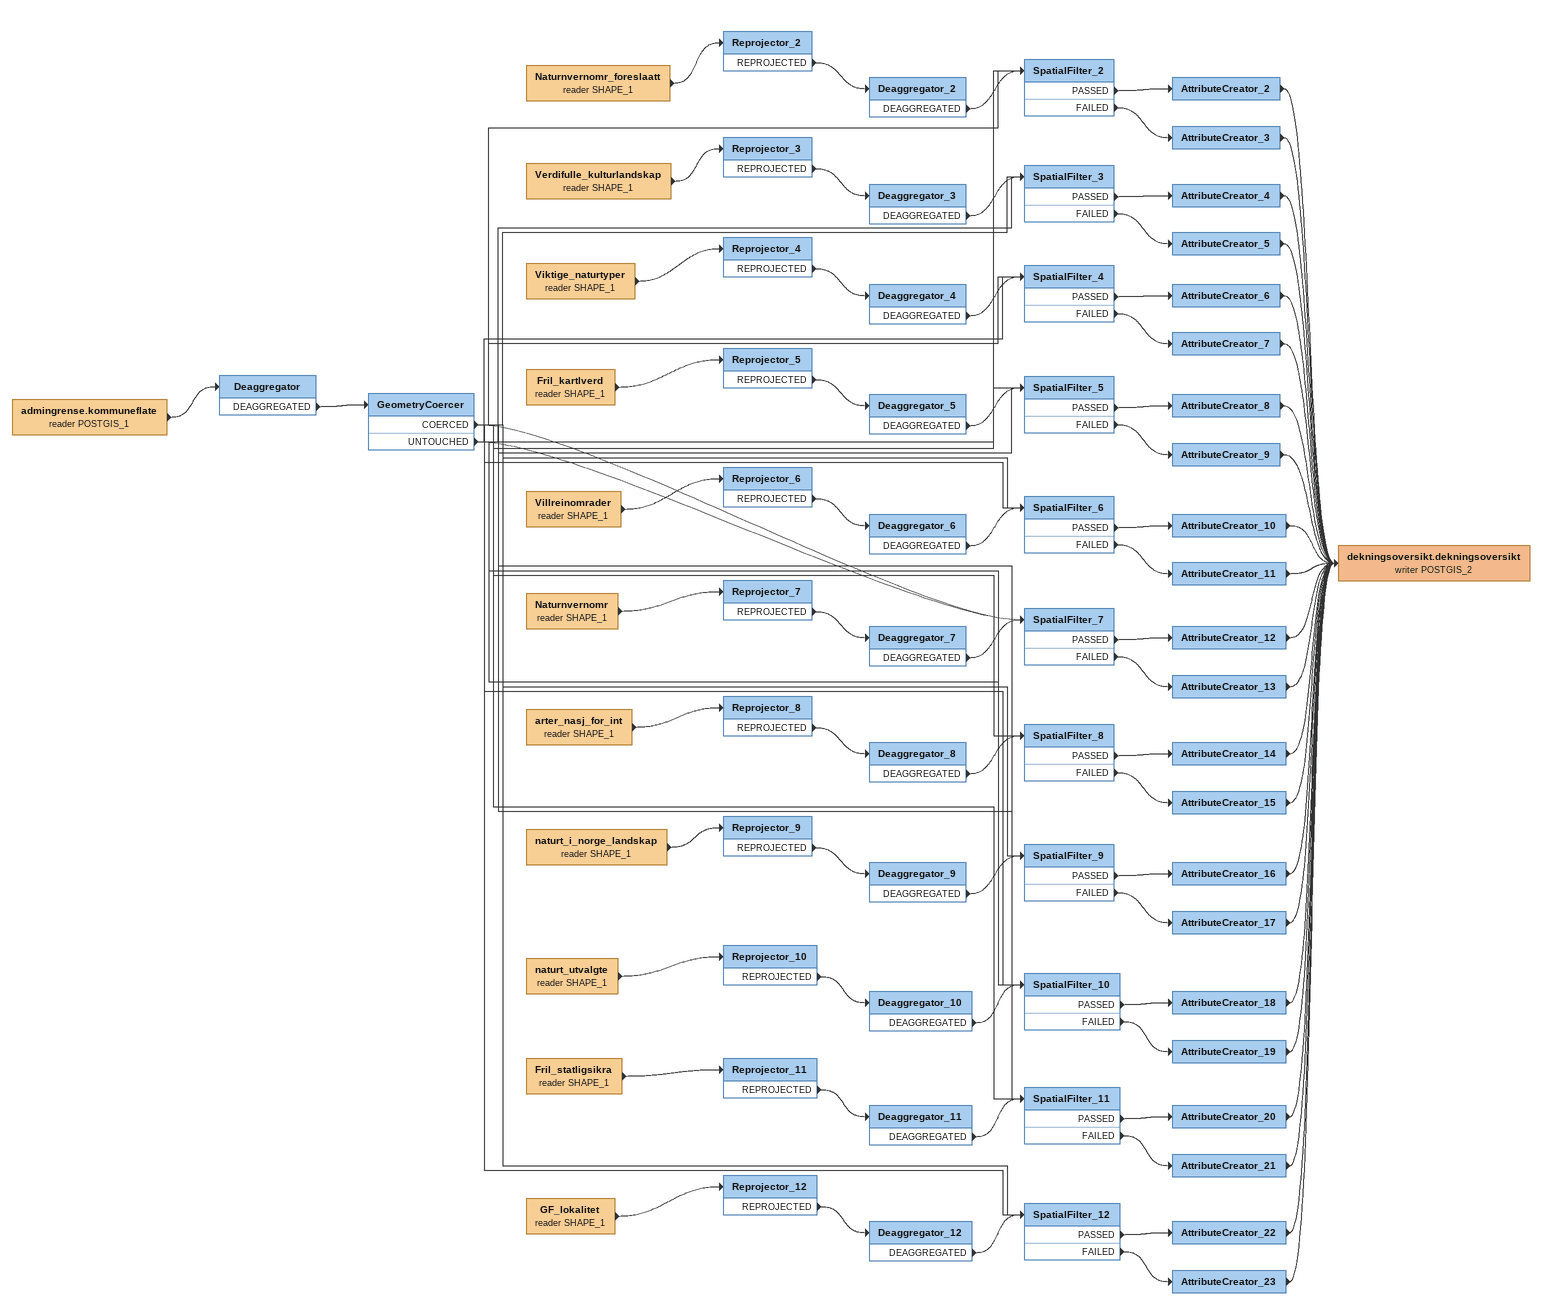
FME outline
admingrense.kommuneflate (reader POSTGIS_1)
    -> Deaggregator
Deaggregator
    DEAGGREGATED -> GeometryCoercer
GeometryCoercer
    COERCED -> SpatialFilter_2
    UNTOUCHED -> SpatialFilter_2
    UNTOUCHED -> SpatialFilter_3
    COERCED -> SpatialFilter_3
    UNTOUCHED -> SpatialFilter_4
    COERCED -> SpatialFilter_4
    UNTOUCHED -> SpatialFilter_5
    COERCED -> SpatialFilter_5
    UNTOUCHED -> SpatialFilter_6
    COERCED -> SpatialFilter_6
    UNTOUCHED -> SpatialFilter_7
    COERCED -> SpatialFilter_7
    UNTOUCHED -> SpatialFilter_8
    COERCED -> SpatialFilter_8
    UNTOUCHED -> SpatialFilter_9
    COERCED -> SpatialFilter_9
    COERCED -> SpatialFilter_10
    UNTOUCHED -> SpatialFilter_10
    COERCED -> SpatialFilter_11
    UNTOUCHED -> SpatialFilter_11
    UNTOUCHED -> SpatialFilter_12
    COERCED -> SpatialFilter_12
GF_lokalitet (reader SHAPE_1)
    -> Reprojector_12
Reprojector_12
    REPROJECTED -> Deaggregator_12
Deaggregator_12
    DEAGGREGATED -> SpatialFilter_12
SpatialFilter_12
    PASSED -> AttributeCreator_22
    FAILED -> AttributeCreator_23
AttributeCreator_22
    -> dekningsoversikt.dekningsoversikt (writer POSTGIS_2)
AttributeCreator_23
    -> dekningsoversikt.dekningsoversikt (writer POSTGIS_2)
Naturnvernomr_foreslaatt (reader SHAPE_1)
    -> Reprojector_2
Reprojector_2
    REPROJECTED -> Deaggregator_2
Deaggregator_2
    DEAGGREGATED -> SpatialFilter_2
SpatialFilter_2
    PASSED -> AttributeCreator_2
    FAILED -> AttributeCreator_3
AttributeCreator_2
    -> dekningsoversikt.dekningsoversikt (writer POSTGIS_2)
AttributeCreator_3
    -> dekningsoversikt.dekningsoversikt (writer POSTGIS_2)
Verdifulle_kulturlandskap (reader SHAPE_1)
    -> Reprojector_3
Reprojector_3
    REPROJECTED -> Deaggregator_3
Deaggregator_3
    DEAGGREGATED -> SpatialFilter_3
SpatialFilter_3
    PASSED -> AttributeCreator_4
    FAILED -> AttributeCreator_5
AttributeCreator_4
    -> dekningsoversikt.dekningsoversikt (writer POSTGIS_2)
AttributeCreator_5
    -> dekningsoversikt.dekningsoversikt (writer POSTGIS_2)
Viktige_naturtyper (reader SHAPE_1)
    -> Reprojector_4
Reprojector_4
    REPROJECTED -> Deaggregator_4
Deaggregator_4
    DEAGGREGATED -> SpatialFilter_4
SpatialFilter_4
    PASSED -> AttributeCreator_6
    FAILED -> AttributeCreator_7
AttributeCreator_6
    -> dekningsoversikt.dekningsoversikt (writer POSTGIS_2)
AttributeCreator_7
    -> dekningsoversikt.dekningsoversikt (writer POSTGIS_2)
Fril_kartlverd (reader SHAPE_1)
    -> Reprojector_5
Reprojector_5
    REPROJECTED -> Deaggregator_5
Deaggregator_5
    DEAGGREGATED -> SpatialFilter_5
SpatialFilter_5
    PASSED -> AttributeCreator_8
    FAILED -> AttributeCreator_9
AttributeCreator_8
    -> dekningsoversikt.dekningsoversikt (writer POSTGIS_2)
AttributeCreator_9
    -> dekningsoversikt.dekningsoversikt (writer POSTGIS_2)
Villreinomrader (reader SHAPE_1)
    -> Reprojector_6
Reprojector_6
    REPROJECTED -> Deaggregator_6
Deaggregator_6
    DEAGGREGATED -> SpatialFilter_6
SpatialFilter_6
    PASSED -> AttributeCreator_10
    FAILED -> AttributeCreator_11
AttributeCreator_10
    -> dekningsoversikt.dekningsoversikt (writer POSTGIS_2)
AttributeCreator_11
    -> dekningsoversikt.dekningsoversikt (writer POSTGIS_2)
Naturnvernomr (reader SHAPE_1)
    -> Reprojector_7
Reprojector_7
    REPROJECTED -> Deaggregator_7
Deaggregator_7
    DEAGGREGATED -> SpatialFilter_7
SpatialFilter_7
    PASSED -> AttributeCreator_12
    FAILED -> AttributeCreator_13
AttributeCreator_12
    -> dekningsoversikt.dekningsoversikt (writer POSTGIS_2)
AttributeCreator_13
    -> dekningsoversikt.dekningsoversikt (writer POSTGIS_2)
arter_nasj_for_int (reader SHAPE_1)
    -> Reprojector_8
Reprojector_8
    REPROJECTED -> Deaggregator_8
Deaggregator_8
    DEAGGREGATED -> SpatialFilter_8
SpatialFilter_8
    PASSED -> AttributeCreator_14
    FAILED -> AttributeCreator_15
AttributeCreator_14
    -> dekningsoversikt.dekningsoversikt (writer POSTGIS_2)
AttributeCreator_15
    -> dekningsoversikt.dekningsoversikt (writer POSTGIS_2)
naturt_i_norge_landskap (reader SHAPE_1)
    -> Reprojector_9
Reprojector_9
    REPROJECTED -> Deaggregator_9
Deaggregator_9
    DEAGGREGATED -> SpatialFilter_9
SpatialFilter_9
    PASSED -> AttributeCreator_16
    FAILED -> AttributeCreator_17
AttributeCreator_16
    -> dekningsoversikt.dekningsoversikt (writer POSTGIS_2)
AttributeCreator_17
    -> dekningsoversikt.dekningsoversikt (writer POSTGIS_2)
naturt_utvalgte (reader SHAPE_1)
    -> Reprojector_10
Reprojector_10
    REPROJECTED -> Deaggregator_10
Deaggregator_10
    DEAGGREGATED -> SpatialFilter_10
SpatialFilter_10
    PASSED -> AttributeCreator_18
    FAILED -> AttributeCreator_19
AttributeCreator_18
    -> dekningsoversikt.dekningsoversikt (writer POSTGIS_2)
AttributeCreator_19
    -> dekningsoversikt.dekningsoversikt (writer POSTGIS_2)
Fril_statligsikra (reader SHAPE_1)
    -> Reprojector_11
Reprojector_11
    REPROJECTED -> Deaggregator_11
Deaggregator_11
    DEAGGREGATED -> SpatialFilter_11
SpatialFilter_11
    PASSED -> AttributeCreator_20
    FAILED -> AttributeCreator_21
AttributeCreator_20
    -> dekningsoversikt.dekningsoversikt (writer POSTGIS_2)
AttributeCreator_21
    -> dekningsoversikt.dekningsoversikt (writer POSTGIS_2)
dekningsoversikt.dekningsoversikt (writer POSTGIS_2)
